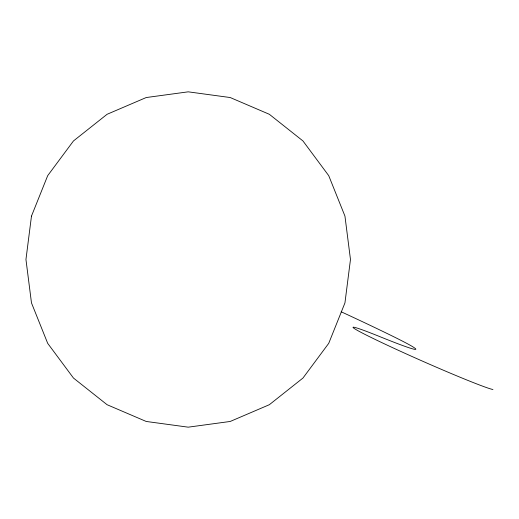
<?xml version="1.0" encoding="UTF-8"?>
<svg xmlns="http://www.w3.org/2000/svg" width="519" height="519" viewBox="0 0 519 519"><rect width="100%" height="100%" fill="white"/><g stroke="black" fill="none" stroke-linecap="round" stroke-linejoin="round"><path stroke-width="0.78" d="M492.946 389.516A77.059 2.939 23.8 0 1 387.103 345.103A77.059 2.939 23.8 0 1 380.323 336.831A99.603 3.795 23.8 0 0 393.947 336.85A173.748 6.624 23.8 0 0 341.165 311.77M31.477 216.105L25.95 259.5L31.477 302.895L47.69 343.338L73.477 378.059L107.083 404.71L146.215 421.46L188.215 427.169L230.209 421.46L269.342 404.71L302.947 378.059L328.735 343.338L344.947 302.895L350.474 259.5L344.947 216.105L328.735 175.662L302.947 140.941L269.342 114.29L230.209 97.54L188.215 91.831L146.215 97.54L107.083 114.29L73.477 140.941L47.69 175.662L31.477 216.105"/></g></svg>
